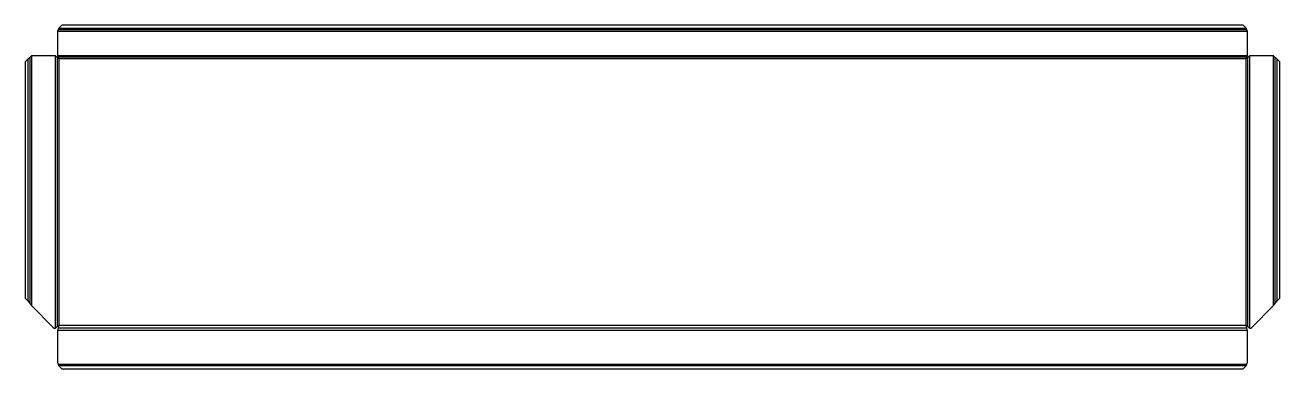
# Model space of a CAD drawing. Header units: millimetres. Extents: x -25 to 813, y 0 to 230.
import ezdxf

# ---------------------------------------------------------------- set-up
doc = ezdxf.new("R2010")
doc.units = ezdxf.units.MM

msp = doc.modelspace()

# ---------------------------------------------------------------- linework, layer by layer
at = {"layer": 'BEND'}
for p, q in [((791.34, 226.54), (-2.49, 226.54)), ((-21.46, 208.12), (-21.46, 43.77)), ((-3.2, 208.15), (-3.2, 28.15)), ((791.38, 208.28), (-2.52, 208.28)), ((792.06, 28.15), (792.06, 208.15)), ((810.32, 43.77), (810.32, 208.12)), ((-2.52, 27.45), (791.38, 27.45)), ((-2.26, 2.57), (791.12, 2.57))]:
    msp.add_line(p, q, dxfattribs=at)
at = {"layer": 'BEND_EXTENT'}
for p, q in [((-2, 227.68), (790.86, 227.68)), ((791.83, 225.41), (-2.97, 225.41)), ((-22.59, 45.22), (-22.59, 207.08)), ((-20.33, 209.15), (-20.33, 42.32)), ((-4.33, 27.15), (-4.33, 209.15)), ((-2.97, 209.41), (791.83, 209.41)), ((793.19, 209.15), (793.19, 27.15)), ((809.19, 42.32), (809.19, 209.15)), ((811.45, 207.08), (811.45, 45.22)), ((791.83, 25.76), (-2.97, 25.76)), ((-2.52, 3.13), (791.38, 3.13)), ((790.86, 2), (-2, 2))]:
    msp.add_line(p, q, dxfattribs=at)
msp.add_lwpolyline([(-2.07, 207.15), (-2.07, 29.15), (790.93, 29.15), (790.93, 207.15)], close=True, dxfattribs=at)
at = {"layer": 'OUTER_PROFILES'}
msp.add_lwpolyline([(791.38, 3.13), (791.83, 4.42), (791.83, 25.76), (790.93, 29.15), (793.19, 27.15, 0.198912), (794.61, 27.74), (809.19, 42.32), (811.45, 45.22), (813.45, 47.22), (813.45, 205.08), (811.45, 207.08), (809.19, 209.15), (793.19, 209.15), (790.93, 207.15), (791.83, 209.41), (791.83, 225.41), (790.86, 227.68), (788.86, 229.68), (0, 229.68), (-2, 227.68), (-2.97, 225.41), (-2.97, 209.41), (-2.07, 207.15), (-4.33, 209.15), (-20.33, 209.15), (-22.59, 207.08), (-24.59, 205.08), (-24.59, 47.22), (-22.59, 45.22), (-20.33, 42.32), (-5.75, 27.74, 0.198912), (-4.33, 27.15), (-2.07, 29.15), (-2.97, 25.76), (-2.97, 4.42), (-2.52, 3.13), (-2, 2), (0, 0), (788.86, 0), (790.86, 2)], format="xyb", close=True, dxfattribs=at)

doc.saveas('drawing.dxf')
